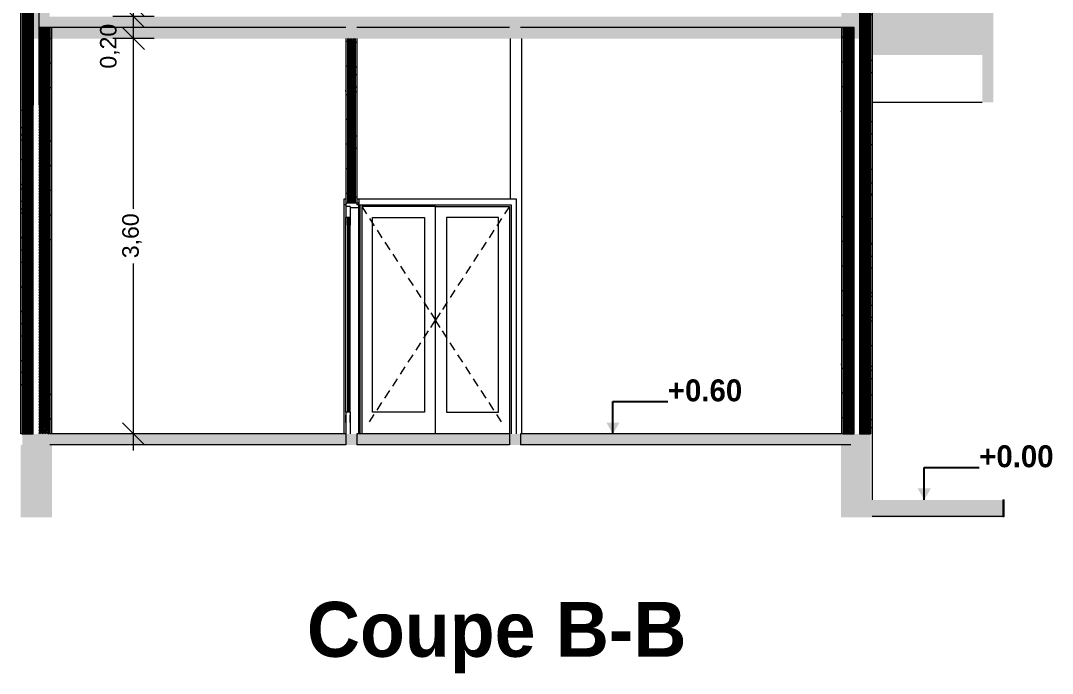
# Model space of a CAD drawing. Header units: millimetres. Extents: x 365175 to 2667127, y -330297 to -162108.
# Drawn here: x 2657381 to 2666771, y -283705 to -277763 of the extents above; entities that cross this region are included whole.
import ezdxf

# ---------------------------------------------------------------- set-up
doc = ezdxf.new("R2010")
doc.units = ezdxf.units.MM
doc.header["$MEASUREMENT"] = 0
doc.linetypes.add('Wipeout_Contour', pattern=[1000, 0, -1000])
for name, color, linetype in [('Cotations - 1_100', 7, 'Continuous'), ('Cotations - Altitudes & Niveaux', 7, 'Continuous'), ('Sols_ Dalles', 7, 'Continuous'), ('Structure - Dalles', 7, 'Continuous'), ('Structure - Murs extérieurs', 7, 'Continuous')]:
    doc.layers.add(name, color=color, linetype=linetype)
doc.styles.add('STYLE_GENERE_4', font='')
doc.styles.add('STYLE_GENERE_5', font='')
doc.styles.get('STYLE_GENERE_4').set_extended_font_data('Arial')
doc.styles.get('STYLE_GENERE_5').set_extended_font_data('Agency FB', bold=True)
doc.dimstyles.new('STYLE_GENERE__6', dxfattribs={"dimtxt": 0.18, "dimasz": 114, "dimexe": 0.18, "dimexo": 0.0625, "dimgap": 0, "dimtad": 0, "dimtih": 1, "dimtoh": 1, "dimdec": 4, "dimzin": 0, "dimdsep": 46, "dimcen": 0.09, "dimadec": 0, "dimazin": 0, "dimtfac": 1, "dimtdec": 4, "dimtmove": 0, "dimatfit": 3, "dimldrblk": 'ARROWHEAD_16', "dimfxl": 0, "dimtolj": 1, "dimtzin": 0, "dimarcsym": 0})
doc.dimstyles.new('STYLE_GENERE__7', dxfattribs={"dimtxt": 150, "dimasz": 190, "dimexe": 0.18, "dimexo": 0.0625, "dimgap": 0, "dimtad": 0, "dimlfac": 0.001, "dimzin": 0, "dimdsep": 46, "dimtxsty": 'STYLE_GENERE_4', "dimblk": 'ARROWHEAD_6', "dimblk1": 'ARROWHEAD_6', "dimblk2": 'ARROWHEAD_6', "dimcen": 0.09, "dimse1": 1, "dimse2": 1, "dimclrd": 7, "dimclre": 7, "dimclrt": 7, "dimazin": 0, "dimtfac": 1, "dimtdec": 4, "dimtmove": 0, "dimatfit": 3, "dimfxl": 0, "dimtolj": 1, "dimtzin": 0, "dimarcsym": 0})
pattern_1 = [(45, (2404561.77, -320295.93), (-55.68466, 55.68466), [0, -52.5, 0, -78.75]), (110, (2404736.77, -320295.93), (74.000794, 26.934086), [0, -38.5, 0, -66.5])]
pattern_2 = [(45, (2404561.773, -320470.931), (-7.0710678, 7.0710678), [])]

# ---------------------------------------------------------------- blocks, each defined once
blk = doc.blocks.new('*D1943', base_point=(2404561.8, -320470.9))
at = {"layer": 'Cotations - 1_100', "color": 7, "linetype": 'Continuous', "lineweight": 5}
for p, q in [((2658309, -277825.4), (2658509, -278025.4)), ((2658596.5, -277925.4), (2658221.5, -277925.4)), ((2658409, -279476.1), (2658409, -277925.4)), ((2658409, -281525.4), (2658409, -279974.7)), ((2658309, -281425.4), (2658509, -281625.4)), ((2658596.5, -281525.4), (2658221.5, -281525.4)), ((2658409, -281675.4), (2658409, -281525.4))]:
    blk.add_line(p, q, dxfattribs=at)
at = {"layer": 'Cotations - 1_100', "color": 7, "lineweight": 5, "char_height": 150, "attachment_point": 7, "rotation": 90, "style": 'STYLE_GENERE_4'}
for s, insert in [('\\A1;{\\pql;\\fArial|b0|i0|c0|p38;0,20}', (2658281.5, -278199.5)), ('\\A1;{\\pql;\\fArial|b0|i0|c0|p38;3,60}', (2658484, -279924.9))]:
    blk.add_mtext(s, dxfattribs=dict(at, insert=insert))
blk = doc.blocks.new('ARROWHEAD_6')
at = {"color": 0, "linetype": 'Continuous', "lineweight": 0}
for p, q in [((-0.5, -0.5), (0.5, 0.5)), ((0, 0), (-1, 0))]:
    blk.add_line(p, q, dxfattribs=at)
blk = doc.blocks.new('*D1944', base_point=(2404561.8, -320470.9))
at = {"layer": 'Cotations - 1_100', "color": 7, "linetype": 'Continuous', "lineweight": 5}
for p, q in [((2658509, -277825.4), (2658309, -277625.4)), ((2658596.5, -277725.4), (2658221.5, -277725.4)), ((2658409, -277925.4), (2658409, -277725.4)), ((2658309, -277825.4), (2658509, -278025.4)), ((2658596.5, -277925.4), (2658221.5, -277925.4))]:
    blk.add_line(p, q, dxfattribs=at)
blk = doc.blocks.new('*D1945', base_point=(2404561.8, -320470.9))
at = {"layer": 'Cotations - 1_100', "color": 7, "linetype": 'Continuous', "lineweight": 5}
for p, q in [((2658309, -277525.4), (2658509, -277725.4)), ((2658596.5, -277625.4), (2658221.5, -277625.4)), ((2658509, -277825.4), (2658309, -277625.4)), ((2658409, -277725.4), (2658409, -277625.4)), ((2658596.5, -277725.4), (2658221.5, -277725.4))]:
    blk.add_line(p, q, dxfattribs=at)
at = {"layer": 'Cotations - 1_100', "color": 7, "lineweight": 5, "insert": (2658281.5, -277650.4), "char_height": 150, "attachment_point": 7, "rotation": 90, "style": 'STYLE_GENERE_4'}
blk.add_mtext('\\A1;{\\pql;\\fArial|b0|i0|c0|p38;0,10}', dxfattribs=at)
blk = doc.blocks.new('ARROWHEAD_16')
at = {"linetype": 'Continuous', "lineweight": 0}
blk.add_hatch(color=0, dxfattribs=at).paths.add_polyline_path([(-0.9093, 0.525), (0, 0), (-0.9093, -0.525)])
at = {"color": 0, "linetype": 'Continuous', "lineweight": 0}
blk.add_line((0, 0), (-1, 0), dxfattribs=at)

msp = doc.modelspace()

# ---------------------------------------------------------------- hatches: boundary and pattern name
at = {"layer": 'Structure - Murs extérieurs', "linetype": 'Continuous', "lineweight": 5}
for points in [[(2666132.752, -277375.371), (2666132.752, -278507.889), (2666232.752, -278507.889), (2666232.752, -277375.371)], [(2657381.438, -281625.371), (2657381.438, -282125.371), (2657381.438, -282284.065), (2657667.2, -282284.065), (2657667.2, -282125.371), (2657667.2, -281625.371)]]:
    msp.add_hatch(color=7, dxfattribs=at).paths.add_polyline_path(points)

# ---------------------------------------------------------------- linework, layer by layer
at = {"color": 7, "linetype": 'Continuous', "lineweight": 5, "flags": 128}
for points in [[(2657661.438, -281625.371), (2657646.438, -281625.371)], [(2664936.438, -281625.371), (2664866.438, -281625.371), (2664851.438, -281625.371)]]:
    msp.add_lwpolyline(points, dxfattribs=at)
at = {"layer": 'Sols_ Dalles', "color": 7, "linetype": 'Continuous', "lineweight": 5}
for p, q in [((2661829.526, -277825.371), (2660441.438, -277825.371)), ((2661829.526, -281525.371), (2660441.438, -281525.371)), ((2660341.438, -281625.371), (2657661.438, -281625.371)), ((2661829.526, -281625.371), (2660441.438, -281625.371)), ((2664851.438, -281625.371), (2661929.526, -281625.371)), ((2666319.329, -282125.371), (2666331.438, -282125.371)), ((2666319.329, -282125.371), (2666319.329, -282275.371)), ((2666331.438, -282275.371), (2666331.438, -282125.371)), ((2666319.329, -282275.371), (2665131.438, -282275.371)), ((2666319.329, -282275.371), (2666331.438, -282275.371))]:
    msp.add_line(p, q, dxfattribs=at)
at = {"layer": 'Structure - Murs extérieurs', "color": 7, "linetype": 'Continuous', "lineweight": 5}
for p, q in [((2661839.141, -279388.371), (2661839.141, -277925.371)), ((2661939.141, -277925.371), (2661939.141, -281525.371)), ((2661894.019, -281525.371), (2661894.019, -279388.371)), ((2661157.019, -281525.371), (2661157.019, -279453.371)), ((2661157.019, -279453.371), (2661829.019, -279453.371)), ((2661829.019, -279453.371), (2661785.484, -279520.488)), ((2661829.019, -279453.371), (2661829.019, -279553.371)), ((2661844.019, -279438.371), (2661844.019, -281525.371)), ((2660341.338, -279558.963), (2660341.338, -279623.943)), ((2660341.438, -281325.371), (2660341.438, -279553.371)), ((2660381.438, -279553.371), (2660341.438, -279553.371)), ((2660355.438, -279553.371), (2660355.438, -281325.371)), ((2660367.438, -281325.371), (2660367.438, -279553.371)), ((2660381.438, -281325.371), (2660381.438, -279553.371)), ((2660381.538, -279558.963), (2660381.538, -279623.943)), ((2660485.019, -279553.371), (2660485.019, -281325.371)), ((2660555.764, -279562.436), (2660585.019, -279607.538)), ((2660585.019, -281325.371), (2660585.019, -279553.371)), ((2660585.019, -279553.371), (2661057.019, -279553.371)), ((2660585.019, -279607.538), (2660599.299, -279629.553)), ((2661057.019, -279553.371), (2661057.019, -281325.371)), ((2661257.019, -279553.371), (2661257.019, -281325.371)), ((2661729.019, -279553.371), (2661257.019, -279553.371)), ((2661729.019, -279607.538), (2661714.739, -279629.553)), ((2661729.019, -281325.371), (2661729.019, -279553.371)), ((2661758.274, -279562.436), (2661729.019, -279607.538)), ((2661829.019, -279553.371), (2661829.019, -281325.371)), ((2660626.509, -279671.501), (2660670.044, -279738.618)), ((2661687.529, -279671.501), (2661643.994, -279738.618)), ((2660697.254, -279780.566), (2660740.789, -279847.683)), ((2661616.785, -279780.566), (2661573.249, -279847.683)), ((2660767.999, -279889.631), (2660811.534, -279956.748)), ((2661546.04, -279889.631), (2661502.504, -279956.748)), ((2660838.743, -279998.696), (2660882.279, -280065.813)), ((2661475.295, -279998.696), (2661431.76, -280065.813)), ((2660909.488, -280107.761), (2660953.024, -280174.878)), ((2661404.55, -280107.761), (2661361.015, -280174.878)), ((2660980.233, -280216.826), (2661023.768, -280283.943)), ((2661333.805, -280216.826), (2661290.27, -280283.943)), ((2661050.978, -280325.891), (2661057.019, -280335.204)), ((2661057.019, -280335.204), (2661094.513, -280393.008)), ((2661257.019, -280335.204), (2661219.525, -280393.008)), ((2661263.06, -280325.891), (2661257.019, -280335.204)), ((2661113.484, -280422.254), (2661157.019, -280489.371)), ((2661200.554, -280422.254), (2661157.019, -280489.371)), ((2661113.484, -280556.488), (2661157.019, -280489.371)), ((2661200.554, -280556.488), (2661157.019, -280489.371)), ((2661050.978, -280652.851), (2661057.019, -280643.538)), ((2661057.019, -280643.538), (2661094.513, -280585.734)), ((2661257.019, -280643.538), (2661219.525, -280585.734)), ((2661263.06, -280652.851), (2661257.019, -280643.538)), ((2660980.233, -280761.916), (2661023.768, -280694.799)), ((2661333.805, -280761.916), (2661290.27, -280694.799)), ((2660909.488, -280870.981), (2660953.024, -280803.864)), ((2661404.55, -280870.981), (2661361.015, -280803.864)), ((2660838.743, -280980.046), (2660882.279, -280912.929)), ((2661475.295, -280980.046), (2661431.76, -280912.929)), ((2660767.999, -281089.111), (2660811.534, -281021.994)), ((2661546.04, -281089.111), (2661502.504, -281021.994)), ((2660697.254, -281198.176), (2660740.789, -281131.059)), ((2661616.785, -281198.176), (2661573.249, -281131.059)), ((2660626.509, -281307.241), (2660670.044, -281240.124)), ((2661687.529, -281307.241), (2661643.994, -281240.124)), ((2660341.338, -281419.779), (2660341.338, -281354.799)), ((2660341.438, -281325.371), (2660341.438, -281525.371)), ((2660381.438, -281325.371), (2660341.438, -281325.371)), ((2660381.438, -281325.371), (2660381.438, -281525.371)), ((2660381.538, -281419.779), (2660381.538, -281354.799)), ((2660485.019, -281325.371), (2660485.019, -281525.371)), ((2660555.764, -281416.306), (2660599.299, -281349.189)), ((2661057.019, -281325.371), (2660585.019, -281325.371)), ((2661257.019, -281325.371), (2661729.019, -281325.371)), ((2661758.274, -281416.306), (2661714.739, -281349.189)), ((2661829.019, -281325.371), (2661829.019, -281525.371)), ((2660341.438, -281525.371), (2660341.438, -281625.371)), ((2660441.438, -281525.371), (2660441.438, -281625.371)), ((2661829.526, -281525.371), (2661829.526, -281625.371)), ((2661929.526, -281525.371), (2661929.526, -281625.371))]:
    msp.add_line(p, q, dxfattribs=at)

# ---------------------------------------------------------------- texts
at = {"layer": 'Cotations - 1_100', "color": 14, "linetype": 'Continuous', "lineweight": 5, "true_color": 0x990000, "insert": (2659986.764, -283053.806), "char_height": 500, "attachment_point": 1, "style": 'STYLE_GENERE_5'}
msp.add_mtext('\\A1;{\\pql;\\fAgency FB|b1|i0|c0|p34;Coupe \\fAgency FB|b1|i0|c0|p34;B-B}', dxfattribs=at)
at = {"layer": 'Cotations - Altitudes & Niveaux', "color": 14, "linetype": 'Continuous', "lineweight": 5, "true_color": 0x990000, "char_height": 200, "attachment_point": 7, "style": 'STYLE_GENERE_5'}
for s, insert in [('\\A1;{\\pql;\\fAgency FB|b1|i0|c0|p34;+0.60}', (2663271.354, -281231.144)), ('\\A1;{\\pql;\\fAgency FB|b1|i0|c0|p34;+\\fAgency FB|b1|i0|c0|p34;0.00}', (2666104.967, -281831.144))]:
    msp.add_mtext(s, dxfattribs=dict(at, insert=insert))

# ---------------------------------------------------------------- leaders
at = {"layer": 'Cotations - Altitudes & Niveaux', "color": 7, "linetype": 'Continuous', "lineweight": 5, "annotation_type": 0, "has_hookline": 1, "hookline_direction": 0}
for points, text_width in [([(2662771.354, -281525.371), (2662771.354, -281231.144), (2663271.354, -281231.144)], 515.2), ([(2665604.967, -282125.371), (2665604.967, -281831.144), (2666104.967, -281831.144)], 516.8)]:
    msp.add_leader(points, dimstyle='STYLE_GENERE__6', dxfattribs=dict(at, text_width=text_width))

# ---------------------------------------------------------------- wipeouts: each hides what was drawn before it
at = {"color": 254, "linetype": 'Wipeout_Contour', "lineweight": 0, "ltscale": 10688412.11758527}
msp.add_wipeout([(2657396.438, -278533.263), (2657381.438, -278533.263), (2657381.438, -281525.371), (2657396.438, -281525.371)], dxfattribs=at)
at = {"color": 254, "linetype": 'Wipeout_Contour', "lineweight": 0, "ltscale": 10688939.19928353}
msp.add_wipeout([(2657576.438, -281525.371), (2657576.438, -278533.263), (2657466.438, -278533.263), (2657466.438, -281525.371)], dxfattribs=at)
at = {"color": 254, "linetype": 'Wipeout_Contour', "lineweight": 0, "ltscale": 10689466.28121417}
msp.add_wipeout([(2657661.438, -278533.263), (2657646.438, -278533.263), (2657646.438, -281525.371), (2657661.438, -281525.371)], dxfattribs=at)
at = {"color": 254, "linetype": 'Wipeout_Contour', "lineweight": 0, "ltscale": 10718128.03915135}
msp.add_wipeout([(2664851.438, -278533.263), (2664851.438, -281525.371), (2664866.438, -281525.371), (2664866.438, -278533.263)], dxfattribs=at)
at = {"color": 254, "linetype": 'Wipeout_Contour', "lineweight": 0, "ltscale": 10719182.23518534}
msp.add_wipeout([(2665131.438, -278533.263), (2665116.438, -278533.263), (2665116.438, -281525.371), (2665131.438, -281525.371)], dxfattribs=at)
at = {"color": 254, "linetype": 'Wipeout_Contour', "lineweight": 0, "ltscale": 10717789.54700106}
msp.add_wipeout([(2664966.438, -278533.263), (2665016.438, -278533.263), (2665016.438, -277375.371), (2664966.438, -277375.371)], dxfattribs=at).dxf.layer = 'Structure - Murs extérieurs'
at = {"color": 254, "linetype": 'Wipeout_Contour', "lineweight": 0, "ltscale": 10699620.17308768}
msp.add_wipeout([(2660341.438, -277925.371), (2660341.438, -279425.371), (2660356.438, -279425.371), (2660356.438, -277925.371)], dxfattribs=at).dxf.layer = 'Structure - Murs extérieurs'
at = {"color": 254, "linetype": 'Wipeout_Contour', "lineweight": 0, "ltscale": 10699958.32295912}
msp.add_wipeout([(2660426.438, -279425.371), (2660441.438, -279425.371), (2660441.438, -277925.371), (2660426.438, -277925.371)], dxfattribs=at).dxf.layer = 'Structure - Murs extérieurs'

# ---------------------------------------------------------------- next in the draw order: hatches: boundary and pattern name
at = {"linetype": 'Continuous', "lineweight": 5, "true_color": 0x5f5f5f}
h = msp.add_hatch(dxfattribs=at)
h.set_pattern_fill('Enduit_0007', color=251, style=0, pattern_type=2)
h.set_pattern_definition(pattern_1)
h.paths.add_polyline_path([(2657396.438, -278533.263), (2657381.438, -278533.263), (2657381.438, -281525.371), (2657396.438, -281525.371)])
h = msp.add_hatch(dxfattribs=at)
h.set_pattern_fill('Enduit_0007', color=251, style=0, pattern_type=2)
h.set_pattern_definition(pattern_1)
h.paths.add_polyline_path([(2657661.438, -278533.263), (2657646.438, -278533.263), (2657646.438, -281525.371), (2657661.438, -281525.371)])
h = msp.add_hatch(dxfattribs=at)
h.set_pattern_fill('Enduit_0007', color=251, style=0, pattern_type=2)
h.set_pattern_definition(pattern_1)
h.paths.add_polyline_path([(2664851.438, -278533.263), (2664851.438, -281525.371), (2664866.438, -281525.371), (2664866.438, -278533.263)])
h = msp.add_hatch(dxfattribs=at)
h.set_pattern_fill('Enduit_0007', color=251, style=0, pattern_type=2)
h.set_pattern_definition(pattern_1)
h.paths.add_polyline_path([(2665131.438, -278533.263), (2665116.438, -278533.263), (2665116.438, -281525.371), (2665131.438, -281525.371)])
at = {"layer": 'Structure - Murs extérieurs', "linetype": 'Continuous', "lineweight": 5, "true_color": 0x5f5f5f}
h = msp.add_hatch(dxfattribs=at)
h.set_pattern_fill('Enduit_0007', color=251, style=0, pattern_type=2)
h.set_pattern_definition(pattern_1)
h.paths.add_polyline_path([(2660341.438, -277925.371), (2660341.438, -279425.371), (2660356.438, -279425.371), (2660356.438, -277925.371)])
h = msp.add_hatch(dxfattribs=at)
h.set_pattern_fill('Enduit_0007', color=251, style=0, pattern_type=2)
h.set_pattern_definition(pattern_1)
h.paths.add_polyline_path([(2660426.438, -279425.371), (2660441.438, -279425.371), (2660441.438, -277925.371), (2660426.438, -277925.371)])

# ---------------------------------------------------------------- next in the draw order: linework, layer by layer
at = {"layer": 'Structure - Murs extérieurs', "color": 7, "linetype": 'Continuous', "lineweight": 5}
for p, q in [((2660485.019, -279453.371), (2660528.554, -279520.488)), ((2660485.019, -279453.371), (2660485.019, -279553.371)), ((2661157.019, -279453.371), (2660485.019, -279453.371))]:
    msp.add_line(p, q, dxfattribs=at)

# ---------------------------------------------------------------- next in the draw order: wipeouts: each hides what was drawn before it
at = {"color": 254, "linetype": 'Wipeout_Contour', "lineweight": 0, "ltscale": 10687359.32245001}
msp.add_wipeout([(2657496.438, -278533.263), (2657546.438, -278533.263), (2657546.438, -273925.371), (2657496.438, -273925.371)], dxfattribs=at).dxf.layer = 'Structure - Murs extérieurs'

# ---------------------------------------------------------------- next in the draw order: wipeouts: each hides what was drawn before it
at = {"color": 254, "linetype": 'Wipeout_Contour', "lineweight": 0, "ltscale": 13358961.18933061}
msp.add_wipeout([(2657496.438, -281525.371), (2657496.438, -272825.371), (2657396.438, -272825.371), (2657396.438, -274125.371), (2657396.438, -281525.371)], dxfattribs=at).dxf.layer = 'Structure - Murs extérieurs'
at = {"color": 254, "linetype": 'Wipeout_Contour', "lineweight": 0, "ltscale": 10718316.68773269}
msp.add_wipeout([(2665116.438, -278533.263), (2665131.438, -278533.263), (2665131.438, -277375.371), (2665116.438, -277375.371)], dxfattribs=at).dxf.layer = 'Structure - Murs extérieurs'
at = {"color": 254, "linetype": 'Wipeout_Contour', "lineweight": 0, "ltscale": 10688691.82663793}
msp.add_wipeout([(2657646.438, -278533.263), (2657661.438, -278533.263), (2657661.438, -277825.371), (2657646.438, -277825.371)], dxfattribs=at).dxf.layer = 'Structure - Murs extérieurs'
at = {"color": 254, "linetype": 'Wipeout_Contour', "lineweight": 0, "ltscale": 10717355.65563096}
msp.add_wipeout([(2664866.438, -277825.371), (2664851.438, -277825.371), (2664851.438, -278533.263), (2664866.438, -278533.263)], dxfattribs=at).dxf.layer = 'Structure - Murs extérieurs'
at = {"color": 254, "linetype": 'Wipeout_Contour', "lineweight": 0, "ltscale": 10699789.24802035}
msp.add_wipeout([(2660356.438, -279425.371), (2660426.438, -279425.371), (2660426.438, -277925.371), (2660356.438, -277925.371)], dxfattribs=at).dxf.layer = 'Structure - Murs extérieurs'

# ---------------------------------------------------------------- next in the draw order: hatches: boundary and pattern name
at = {"layer": 'Structure - Murs extérieurs', "linetype": 'Continuous', "lineweight": 5, "true_color": 0x5f5f5f}
h = msp.add_hatch(dxfattribs=at)
h.set_pattern_fill('Briques_terre_cuite__ext_50', color=251, style=0, pattern_type=2)
h.set_pattern_definition(pattern_2)
h.paths.add_polyline_path([(2657496.438, -281525.371), (2657496.438, -272825.371), (2657396.438, -272825.371), (2657396.438, -274125.371), (2657396.438, -281525.371)])
h = msp.add_hatch(dxfattribs=at)
h.set_pattern_fill('Enduit_0007', color=251, style=0, pattern_type=2)
h.set_pattern_definition(pattern_1)
h.paths.add_polyline_path([(2665116.438, -278533.263), (2665131.438, -278533.263), (2665131.438, -277375.371), (2665116.438, -277375.371)])
h = msp.add_hatch(dxfattribs=at)
h.set_pattern_fill('Enduit_0007', color=251, style=0, pattern_type=2)
h.set_pattern_definition(pattern_1)
h.paths.add_polyline_path([(2657646.438, -278533.263), (2657661.438, -278533.263), (2657661.438, -277825.371), (2657646.438, -277825.371)])
h = msp.add_hatch(dxfattribs=at)
h.set_pattern_fill('Enduit_0007', color=251, style=0, pattern_type=2)
h.set_pattern_definition(pattern_1)
h.paths.add_polyline_path([(2664866.438, -277825.371), (2664851.438, -277825.371), (2664851.438, -278533.263), (2664866.438, -278533.263)])
h = msp.add_hatch(dxfattribs=at)
h.set_pattern_fill('Briques_terre_cuite__int_91', color=251, style=0, pattern_type=2)
h.set_pattern_definition(pattern_2)
h.paths.add_polyline_path([(2660356.438, -279425.371), (2660426.438, -279425.371), (2660426.438, -277925.371), (2660356.438, -277925.371)])

# ---------------------------------------------------------------- next in the draw order: linework, layer by layer
at = {"color": 7, "linetype": 'Continuous', "lineweight": 5}
for p, q in [((2657381.438, -278533.263), (2657381.438, -281525.371)), ((2657396.438, -278533.263), (2657396.438, -281525.371))]:
    msp.add_line(p, q, dxfattribs=at)
at = {"layer": 'Structure - Murs extérieurs', "color": 7, "linetype": 'Continuous', "lineweight": 5}
for p, q in [((2657496.438, -273925.371), (2657496.438, -278533.263)), ((2657381.438, -274125.371), (2657381.438, -278533.263)), ((2660356.438, -277925.371), (2660356.438, -279425.371)), ((2660426.438, -277925.371), (2660426.438, -279425.371)), ((2660322.438, -279388.371), (2660322.438, -279438.371)), ((2660341.438, -279388.371), (2660322.438, -279388.371)), ((2660460.438, -279388.371), (2660441.438, -279388.371)), ((2660460.438, -279388.371), (2660460.438, -279438.371)), ((2661894.019, -279388.371), (2660460.438, -279388.371)), ((2660322.438, -279438.371), (2660322.438, -281525.371)), ((2660341.438, -279438.371), (2660322.438, -279438.371)), ((2660341.338, -279453.371), (2660341.338, -279518.351)), ((2660341.438, -279453.371), (2660341.438, -279553.371)), ((2660381.438, -279453.371), (2660341.438, -279453.371)), ((2660381.438, -279453.371), (2660381.438, -279465.371)), ((2660381.438, -279465.371), (2660381.438, -279553.371)), ((2660456.438, -279465.371), (2660381.438, -279465.371)), ((2660381.538, -279468.118), (2660381.538, -279518.351)), ((2660441.438, -279425.371), (2660441.438, -279438.371)), ((2660456.438, -279425.371), (2660441.438, -279425.371)), ((2660460.438, -279438.371), (2660441.438, -279438.371)), ((2660456.438, -279425.371), (2660456.438, -279465.371)), ((2660456.438, -279465.371), (2660456.438, -281525.371)), ((2660460.438, -279438.371), (2660460.438, -281525.371)), ((2660470.019, -281525.371), (2660470.019, -279438.371)), ((2660470.019, -279438.371), (2661844.019, -279438.371))]:
    msp.add_line(p, q, dxfattribs=at)
at = {"layer": 'Structure - Murs extérieurs', "color": 7, "linetype": 'Continuous', "lineweight": 5, "flags": 128}
msp.add_lwpolyline([(2657496.438, -281525.371), (2657496.438, -272825.371), (2657396.438, -272825.371), (2657396.438, -274125.371), (2657396.438, -281525.371)], close=True, dxfattribs=at)
for points in [[(2657396.438, -273925.371), (2657396.438, -274125.371), (2657396.438, -278533.263)], [(2660341.438, -277925.371), (2660341.438, -279388.371), (2660341.438, -279425.371)], [(2660441.438, -277925.371), (2660441.438, -279388.371), (2660441.438, -279425.371)], [(2660441.438, -279425.371), (2660426.438, -279425.371), (2660356.438, -279425.371), (2660341.438, -279425.371)]]:
    msp.add_lwpolyline(points, dxfattribs=at)
at = {"layer": 'Structure - Murs extérieurs', "color": 214, "linetype": 'Continuous', "lineweight": 5, "true_color": 0x980099, "flags": 128}
msp.add_lwpolyline([(2660341.438, -279425.371), (2660341.438, -279438.371), (2660341.438, -279453.371)], dxfattribs=at)

# ---------------------------------------------------------------- next in the draw order: wipeouts: each hides what was drawn before it
at = {"color": 254, "linetype": 'Wipeout_Contour', "lineweight": 0, "ltscale": 10718713.27171753}
msp.add_wipeout([(2665116.438, -281525.371), (2665116.438, -277375.371), (2665016.438, -277375.371), (2665016.438, -281525.371)], dxfattribs=at).dxf.layer = 'Structure - Murs extérieurs'
at = {"color": 254, "linetype": 'Wipeout_Contour', "lineweight": 0, "ltscale": 10689090.15801047}
msp.add_wipeout([(2657646.438, -281525.371), (2657646.438, -277825.371), (2657546.438, -277825.371), (2657546.438, -281525.371)], dxfattribs=at).dxf.layer = 'Structure - Murs extérieurs'
at = {"color": 254, "linetype": 'Wipeout_Contour', "lineweight": 0, "ltscale": 10718209.7906948}
msp.add_wipeout([(2664866.438, -277825.371), (2664866.438, -281525.371), (2664966.438, -281525.371), (2664966.438, -277825.371)], dxfattribs=at).dxf.layer = 'Structure - Murs extérieurs'

# ---------------------------------------------------------------- next in the draw order: hatches: boundary and pattern name
at = {"layer": 'Structure - Dalles', "linetype": 'Continuous', "lineweight": 0, "true_color": 0x4f4f4f}
msp.add_hatch(color=251, dxfattribs=at).paths.add_polyline_path([(2665131.438, -277975.371), (2666132.752, -277975.371), (2666132.752, -277453.838), (2665131.438, -277453.838)])
at = {"layer": 'Structure - Murs extérieurs', "linetype": 'Continuous', "lineweight": 5, "true_color": 0x5f5f5f}
h = msp.add_hatch(dxfattribs=at)
h.set_pattern_fill('Briques_terre_cuite__int_91', color=251, style=0, pattern_type=2)
h.set_pattern_definition(pattern_2)
h.paths.add_polyline_path([(2665116.438, -281525.371), (2665116.438, -277375.371), (2665016.438, -277375.371), (2665016.438, -281525.371)])
at = {"layer": 'Structure - Murs extérieurs', "linetype": 'Continuous', "lineweight": 5}
for points in [[(2657646.438, -277925.371), (2657396.438, -277925.371), (2657396.438, -277625.371), (2657646.438, -277625.371)], [(2664851.438, -277625.371), (2665116.438, -277625.371), (2665116.438, -277926.593), (2664851.438, -277926.593)], [(2664966.438, -277925.371), (2657546.438, -277925.371), (2657546.438, -277725.371), (2664966.438, -277725.371)], [(2665131.438, -278075.371), (2666132.752, -278075.371), (2666132.752, -277975.371), (2665131.438, -277975.371)], [(2657396.438, -281525.371), (2657396.438, -281625.371), (2665117.739, -281625.371), (2665117.739, -281525.371)], [(2665117.739, -281525.371), (2664846.977, -281525.371), (2664846.977, -282125.371), (2664846.977, -282284.065), (2665117.739, -282284.065), (2666319.329, -282284.065), (2666319.329, -282125.371), (2665117.739, -282125.371)]]:
    msp.add_hatch(color=7, dxfattribs=at).paths.add_polyline_path(points)
at = {"layer": 'Structure - Murs extérieurs', "linetype": 'Continuous', "lineweight": 5, "true_color": 0x5f5f5f}
h = msp.add_hatch(dxfattribs=at)
h.set_pattern_fill('Briques_terre_cuite__int_91', color=251, style=0, pattern_type=2)
h.set_pattern_definition(pattern_2)
h.paths.add_polyline_path([(2657646.438, -281525.371), (2657646.438, -277825.371), (2657546.438, -277825.371), (2657546.438, -281525.371)])
h = msp.add_hatch(dxfattribs=at)
h.set_pattern_fill('Briques_terre_cuite__ext_50', color=251, style=0, pattern_type=2)
h.set_pattern_definition(pattern_2)
h.paths.add_polyline_path([(2664866.438, -277825.371), (2664866.438, -281525.371), (2664966.438, -281525.371), (2664966.438, -277825.371)])

# ---------------------------------------------------------------- next in the draw order: linework, layer by layer
at = {"color": 7, "linetype": 'Continuous', "lineweight": 5}
for p, q in [((2665131.637, -277660.723), (2665131.637, -278507.889)), ((2657646.438, -278533.263), (2657646.438, -281525.371)), ((2657661.438, -278533.263), (2657661.438, -281525.371)), ((2664851.438, -278533.263), (2664851.438, -281525.371)), ((2664866.438, -278533.263), (2664866.438, -281525.371)), ((2665116.438, -278533.263), (2665116.438, -281525.371)), ((2665131.438, -278533.263), (2665131.438, -282125.371)), ((2666132.752, -278507.889), (2665131.637, -278507.889))]:
    msp.add_line(p, q, dxfattribs=at)
at = {"color": 7, "linetype": 'Continuous', "lineweight": 5, "flags": 128}
for points in [[(2657661.438, -281525.371), (2657646.438, -281525.371)], [(2664936.438, -281525.371), (2664866.438, -281525.371), (2664851.438, -281525.371)]]:
    msp.add_lwpolyline(points, dxfattribs=at)
at = {"layer": 'Sols_ Dalles', "color": 7, "linetype": 'Continuous', "lineweight": 5}
for p, q in [((2660341.438, -277825.371), (2657661.438, -277825.371)), ((2664851.438, -277825.371), (2661929.526, -277825.371)), ((2660341.438, -281525.371), (2657661.438, -281525.371)), ((2664851.438, -281525.371), (2661929.526, -281525.371))]:
    msp.add_line(p, q, dxfattribs=at)
at = {"layer": 'Structure - Murs extérieurs', "color": 7, "linetype": 'Continuous', "lineweight": 5}
for p, q in [((2665116.438, -277375.371), (2665116.438, -278533.263)), ((2665131.438, -277625.371), (2665131.438, -278533.263)), ((2657646.438, -277825.371), (2657646.438, -278533.263)), ((2657661.438, -277825.371), (2657661.438, -278533.263)), ((2664851.438, -277825.371), (2664851.438, -278533.263)), ((2664866.438, -277825.371), (2664866.438, -278533.263))]:
    msp.add_line(p, q, dxfattribs=at)
at = {"layer": 'Structure - Murs extérieurs', "color": 7, "linetype": 'Continuous', "lineweight": 5, "flags": 128}
for points in [[(2657546.438, -273925.371), (2657546.438, -274125.371), (2657546.438, -274325.371), (2657546.438, -277625.371), (2657546.438, -277825.371), (2657546.438, -278533.263)], [(2657661.438, -277825.371), (2657646.438, -277825.371), (2657546.438, -277825.371)], [(2664966.438, -277825.371), (2664866.438, -277825.371), (2664851.438, -277825.371)]]:
    msp.add_lwpolyline(points, dxfattribs=at)
for points in [[(2665116.438, -281525.371), (2665116.438, -277375.371), (2665016.438, -277375.371), (2665016.438, -281525.371)], [(2664866.438, -277825.371), (2664866.438, -281525.371), (2664966.438, -281525.371), (2664966.438, -277825.371)]]:
    msp.add_lwpolyline(points, close=True, dxfattribs=at)

# ---------------------------------------------------------------- next in the draw order: dimensions: what is measured, and where the dimension line sits
at = {"layer": 'Cotations - 1_100', "color": 7, "linetype": 'Continuous', "lineweight": 5}
for base, p1, p2, picture, middle in [((2658408.966, -277625.371), (2657660.809, -277725.371), (2657661.438, -277625.371), '*D1945', (2658206.466, -277455.547)), ((2658408.966, -277725.371), (2657646.438, -277925.371), (2657660.809, -277725.371), '*D1944', (2658206.466, -278004.634)), ((2658408.966, -277925.371), (2657646.438, -281525.371), (2657646.438, -277925.371), '*D1943', (2658408.966, -279730.091))]:
    dim = msp.add_linear_dim(base=base, p1=p1, p2=p2, angle=90, dimstyle='STYLE_GENERE__7', dxfattribs=at)
    dim.commit()
    dim.dimension.update_dxf_attribs({"geometry": picture, "text_midpoint": middle, "dimtype": 160, "text_rotation": 90})

doc.saveas('drawing.dxf')
